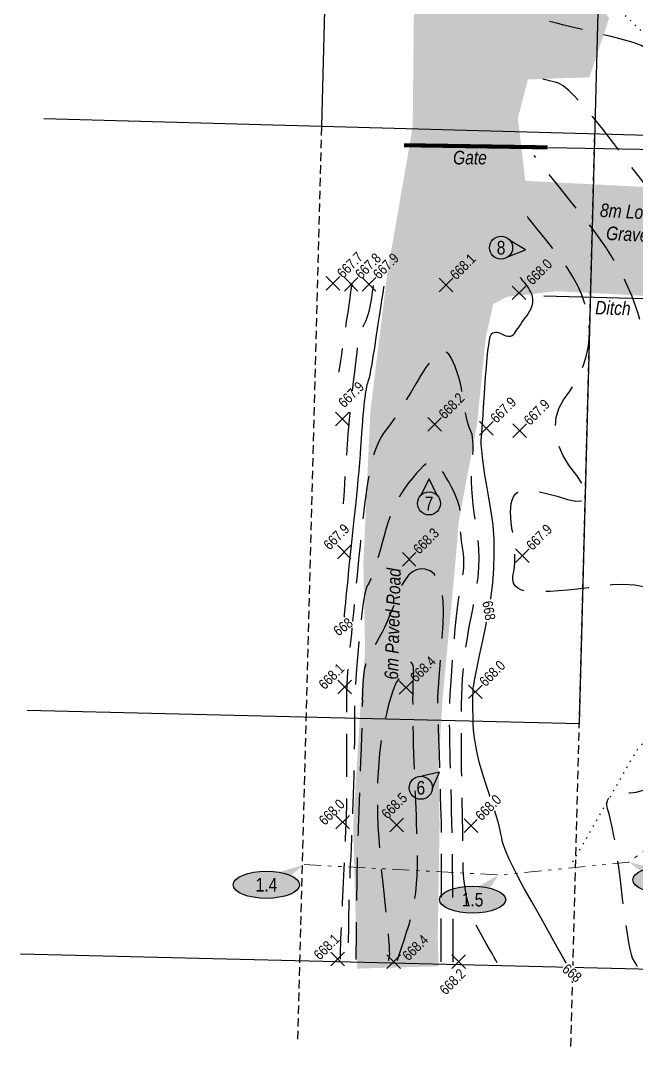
# Model space of a CAD drawing. Extents: x 378565 to 382514, y 6115041 to 6118047.
# Drawn here: x 379158 to 379611, y 6116871 to 6117626 of the extents above; entities that cross this region are included whole.
import ezdxf
from ezdxf.enums import TextEntityAlignment as Align

# ---------------------------------------------------------------- set-up
doc = ezdxf.new("R2010")
doc.units = 0
doc.header["$LTSCALE"] = 5
doc.header["$PDMODE"] = 3
doc.header["$PDSIZE"] = 5
for name, pattern in [('CENTERLINEX33', [6.5, 2.5, -1, 0.5, -1, 0.5, -1]), ('DASHED2', [9.525, 6.35, -3.175]), ('foc-TOPO', [1, 0.2, -0.8]), ('foc-TRAV', [1.875, 1.25, -0.625])]:
    doc.linetypes.add(name, pattern=pattern)
for name, color, linetype in [('AS-FENCE-DASH', 48, 'foc-FENCE-DASH'), ('AS-ROADS', 254, 'Continuous'), ('C-RW', 13, 'Continuous'), ('CG-NOTES', 7, 'Continuous'), ('Contour_Line_Intermediate', 8, 'DASHED2'), ('Contour_Line_Major', 7, 'Continuous'), ('L-SEC', 7, 'Continuous'), ('L-TITLEDB', 4, 'Continuous'), ('L-WATER-DASH', 7, 'foc-TRAV'), ('P-ELEVATION', 7, 'Continuous'), ('T-GENERAL', 48, 'foc-TOPO'), ('T-SLOPE', 48, 'Continuous')]:
    doc.layers.add(name, color=color, linetype=linetype)
for name, color, linetype, lineweight in [('AS-GENERAL', 48, 'Continuous', 18), ('EXISTING PIPE (EXIST OR HP)', 240, 'CENTERLINEX33', 20), ('T-ELEVATION', 48, 'Continuous', 18), ('T-ELEVATION-T', 48, 'Continuous', 18), ('T-TEXT', 48, 'Continuous', 18), ('T-TOPO', 7, 'Continuous', 0)]:
    doc.layers.add(name, color=color, linetype=linetype, lineweight=lineweight)
doc.styles.add('80', font='ARIALN.TTF', dxfattribs={"height": 10})
doc.styles.add('80L', font='ARIALN.TTF', dxfattribs={"height": 10})
doc.styles.add('80LS', font='ARIALNI.TTF', dxfattribs={"height": 10})
doc.styles.add('ELEVATION', font='ARIALN.TTF', dxfattribs={"height": 2.5})
doc.styles.add('foc-LtypeFont', font='ARIALN.TTF', dxfattribs={"height": 7.35})
doc.styles.get("Standard").update_dxf_attribs({"font": 'ARIALN.TTF'})
doc.linetypes.add('foc-FENCE-DASH', pattern='A,0.5,-0.5,1,-0.5,1,-0.5,1,-0.5,1,-0.5,["X",foc-LtypeFont,S=0.2,R=0,X=-0.625,Y=-0.75],-0.5', length=7.5)

# ---------------------------------------------------------------- blocks, each defined once
blk = doc.blocks.new('*U615')
at = {"layer": 'P-ELEVATION'}
h = blk.add_hatch(color=111, dxfattribs=at)
h.dxf.hatch_style = 1
edge = h.paths.add_edge_path()
edge.add_ellipse((0, 0), major_axis=(-24.38, 0), ratio=0.410256, start_angle=0, end_angle=360)
at = {"layer": 'P-ELEVATION', "color": 7, "flags": 128}
blk.add_lwpolyline([(0, 0, 12.5, 0, 0), (27.77, 14.86, 0, 0, 0)], format="xyseb", dxfattribs=at)
at = {"layer": 'P-ELEVATION', "color": 7}
blk.add_ellipse((0, 0), major_axis=(-24.38, 0), ratio=0.410256, dxfattribs=at)
at = {"layer": 'P-ELEVATION', "style": '80'}
blk.add_attdef('ELEVATION', text='', height=10, dxfattribs=at).set_placement((0, 0), align=Align.MIDDLE_CENTER)
blk = doc.blocks.new('*U616')
at = {"layer": 'P-ELEVATION'}
h = blk.add_hatch(color=111, dxfattribs=at)
h.dxf.hatch_style = 1
edge = h.paths.add_edge_path()
edge.add_ellipse((0, 0), major_axis=(-24.38, 0), ratio=0.410256, start_angle=0, end_angle=360)
at = {"layer": 'P-ELEVATION', "color": 7, "flags": 128}
blk.add_lwpolyline([(0, 0, 12.5, 0, 0), (19.15, 18.22, 0, 0, 0)], format="xyseb", dxfattribs=at)
at = {"layer": 'P-ELEVATION', "color": 7}
blk.add_ellipse((0, 0), major_axis=(-24.38, 0), ratio=0.410256, dxfattribs=at)
at = {"layer": 'P-ELEVATION', "style": '80'}
blk.add_attdef('ELEVATION', text='', height=10, dxfattribs=at).set_placement((0, 0), align=Align.MIDDLE_CENTER)
blk = doc.blocks.new('*U617')
at = {"layer": 'P-ELEVATION'}
h = blk.add_hatch(color=111, dxfattribs=at)
h.dxf.hatch_style = 1
edge = h.paths.add_edge_path()
edge.add_ellipse((0, 0), major_axis=(-24.38, 0), ratio=0.410256, start_angle=0, end_angle=360)
at = {"layer": 'P-ELEVATION', "color": 7, "flags": 128}
blk.add_lwpolyline([(0, 0, 12.5, 0, 0), (-27.36, 13.01, 0, 0, 0)], format="xyseb", dxfattribs=at)
at = {"layer": 'P-ELEVATION', "color": 7}
blk.add_ellipse((0, 0), major_axis=(-24.38, 0), ratio=0.410256, dxfattribs=at)
at = {"layer": 'P-ELEVATION', "style": '80'}
blk.add_attdef('ELEVATION', text='', height=10, dxfattribs=at).set_placement((0, 0), align=Align.MIDDLE_CENTER)
blk = doc.blocks.new('*U642')
at = {"layer": 'CG-NOTES', "color": 182}
blk.add_lwpolyline([(8.45, -0.81), (13.88, 11.46), (0.81, 8.45)], dxfattribs=at)
blk.add_circle((0, 0), 8.49, dxfattribs=at)
at = {"color": 182, "style": '80L'}
blk.add_attdef('#', text='', height=10, dxfattribs=at).set_placement((0, 0), align=Align.MIDDLE_CENTER)
blk = doc.blocks.new('*U646')
at = {"layer": 'CG-NOTES', "color": 182}
blk.add_lwpolyline([(6.05, 5.95), (0.15, 18), (-5.95, 6.05)], dxfattribs=at)
blk.add_circle((0, 0), 8.49, dxfattribs=at)
at = {"color": 182, "style": '80L'}
blk.add_attdef('#', text='', height=10, dxfattribs=at).set_placement((0, 0), align=Align.MIDDLE_CENTER)
blk = doc.blocks.new('*U647')
at = {"layer": 'CG-NOTES', "color": 182}
blk.add_lwpolyline([(5.4, -6.54), (17.92, -1.71), (6.54, 5.4)], dxfattribs=at)
blk.add_circle((0, 0), 8.49, dxfattribs=at)
at = {"color": 182, "style": '80L'}
blk.add_attdef('#', text='', height=10, dxfattribs=at).set_placement((0, 0), align=Align.MIDDLE_CENTER)

msp = doc.modelspace()

# ---------------------------------------------------------------- hatches: boundary and pattern name
at = {"layer": 'AS-ROADS'}
h = msp.add_hatch(color=256, dxfattribs=at)
h.dxf.hatch_style = 1
h.paths.add_polyline_path([(379464.642, 6116931.622), (379466.322, 6117033.722), (379464.852, 6117127.882), (379474.222, 6117224.412), (379493.832, 6117328.562), (379502.662, 6117415.912), (379516.302, 6117422.782), (379558.532, 6117427.613), (379529.261, 6117509.353), (379523.972, 6117554.372), (379531.392, 6117582.872), (379576.652, 6117584.402), (379591.252, 6117628.252), (379548.652, 6117673.012), (379526.712, 6117814.272), (379534.432, 6117906.852), (379439.312, 6117908.162), (379444.792, 6117808.292), (379447.962, 6117684.492), (379446.542, 6117547.942), (379427.862, 6117440.162), (379415.322, 6117337.872), (379410.222, 6117226.202), (379412.102, 6117133.212), (379408.292, 6117031.022), (379408.462, 6116929.802)])

# ---------------------------------------------------------------- linework, layer by layer
at = {"layer": 'AS-FENCE-DASH', "flags": 128}
msp.add_lwpolyline([(379546.522, 6117532.672), (379761.982, 6117528.702), (379764.432, 6117530.112), (380058.162, 6117521.362), (380344.612, 6117510.582), (380459.022, 6117507.952)], dxfattribs=at)
at = {"layer": 'AS-GENERAL', "const_width": 2.999, "flags": 128}
msp.add_lwpolyline([(379545.932, 6117532.822), (379440.062, 6117534.412)], dxfattribs=at)
at = {"layer": 'AS-ROADS', "flags": 128}
for points, const_width in [([(379473.202, 6117471.082), (379772.822, 6117455.492)], 79.974), ([(379435.622, 6116929.052), (379432.682, 6117032.472), (379438.762, 6117130.892), (379447.752, 6117225.702), (379456.432, 6117332.012), (379481.032, 6117444.632)], 59.98)]:
    msp.add_lwpolyline(points, dxfattribs=dict(at, const_width=const_width))
at = {"layer": 'C-RW'}
for points in [[(379162.837, 6117118.582), (379569.256, 6117108.732), (379592.554, 6117997.124)], [(379772.434, 6117992.407), (379744.428, 6116924.493), (379157.841, 6116938.709)]]:
    msp.add_lwpolyline(points, dxfattribs=at)
at = {"layer": 'Contour_Line_Intermediate', "flags": 128}
for points in [[(380006.251, 6116919.27), (380006.251, 6116919.27), (380006.152, 6116920.504), (380005.954, 6116922.972), (380005.657, 6116926.675), (380005.261, 6116931.612), (380004.766, 6116937.782), (380004.172, 6116945.188), (380003.479, 6116953.827), (380002.686, 6116963.7), (380001.844, 6116972.714), (380000.952, 6116980.868), (380000.009, 6116988.163), (379999.016, 6116994.598), (379997.973, 6117000.173), (379996.879, 6117004.889), (379995.736, 6117008.746), (379994.542, 6117011.742), (379993.477, 6117015.407), (379992.54, 6117019.74), (379991.732, 6117024.741), (379991.053, 6117030.41), (379990.502, 6117036.746), (379990.08, 6117043.751), (379989.786, 6117051.424), (379989.621, 6117059.765), (379989.508, 6117067.543), (379989.447, 6117074.757), (379989.438, 6117081.407), (379989.482, 6117087.495), (379989.577, 6117093.019), (379989.725, 6117097.979), (379989.925, 6117102.376), (379990.176, 6117106.21), (379990.56, 6117109.918), (379991.074, 6117113.5), (379991.719, 6117116.957), (379992.496, 6117120.289), (379993.404, 6117123.495), (379994.443, 6117126.575), (379995.613, 6117129.53), (379996.915, 6117132.359), (379998.442, 6117135.549), (380000.194, 6117139.099), (380002.173, 6117143.01), (380004.377, 6117147.282), (380006.807, 6117151.914), (380009.462, 6117156.908), (380012.343, 6117162.261), (380015.45, 6117167.976), (380018.335, 6117173.291), (380020.996, 6117178.207), (380023.435, 6117182.723), (380025.651, 6117186.84), (380027.645, 6117190.557), (380029.416, 6117193.875), (380030.965, 6117196.794), (380032.29, 6117199.313), (380033.412, 6117201.677), (380034.331, 6117203.885), (380035.045, 6117205.937), (380035.556, 6117207.833), (380035.862, 6117209.574), (380035.965, 6117211.159), (380035.865, 6117212.589), (380035.56, 6117213.862), (380035.277, 6117215.068), (380035.014, 6117216.207), (380034.773, 6117217.278), (380034.553, 6117218.281), (380034.354, 6117219.216), (380034.176, 6117220.084), (380034.019, 6117220.884), (380033.883, 6117221.617), (380033.99, 6117223.728), (380034.338, 6117227.219), (380034.929, 6117232.088), (380035.761, 6117238.337), (380036.836, 6117245.964), (380038.152, 6117254.971), (380039.711, 6117265.357), (380041.511, 6117277.121), (380042.828, 6117288.774), (380043.66, 6117300.316), (380044.008, 6117311.747), (380043.872, 6117323.066), (380043.252, 6117334.274), (380042.147, 6117345.371), (380040.559, 6117356.357), (380038.486, 6117367.231), (380036.424, 6117376.941), (380034.372, 6117385.487), (380032.331, 6117392.87), (380030.301, 6117399.089), (380028.281, 6117404.143), (380026.272, 6117408.034), (380024.274, 6117410.761), (380022.286, 6117412.325), (380019.119, 6117414.356), (380014.772, 6117416.857), (380009.245, 6117419.826), (380002.538, 6117423.264), (379994.652, 6117427.171), (379985.586, 6117431.546), (379975.34, 6117436.39), (379963.915, 6117441.703), (379953.334, 6117446.926), (379943.596, 6117452.059), (379934.702, 6117457.102), (379926.652, 6117462.055), (379919.447, 6117466.917), (379913.085, 6117471.69), (379907.566, 6117476.373), (379902.892, 6117480.966), (379898.023, 6117484.75), (379892.957, 6117487.723), (379887.697, 6117489.887), (379882.241, 6117491.241), (379876.589, 6117491.785), (379870.742, 6117491.519), (379864.699, 6117490.443), (379858.461, 6117488.558), (379852.42, 6117487.214), (379846.577, 6117486.41), (379840.931, 6117486.147), (379835.483, 6117486.426), (379830.232, 6117487.245), (379825.179, 6117488.604), (379820.323, 6117490.505), (379815.664, 6117492.947), (379810.54, 6117494.544), (379804.95, 6117495.298), (379798.895, 6117495.208), (379792.374, 6117494.274), (379785.387, 6117492.496), (379777.935, 6117489.874), (379770.018, 6117486.408), (379761.634, 6117482.098), (379753.664, 6117479.127), (379746.107, 6117477.494), (379738.963, 6117477.2), (379732.233, 6117478.245), (379725.915, 6117480.628), (379720.011, 6117484.35), (379714.519, 6117489.41), (379709.441, 6117495.81), (379704.239, 6117502.235), (379698.912, 6117508.686), (379693.461, 6117515.164), (379687.885, 6117521.668), (379682.186, 6117528.198), (379676.362, 6117534.755), (379670.413, 6117541.337), (379664.341, 6117547.946), (379658.634, 6117554.253), (379653.295, 6117560.257), (379648.321, 6117565.959), (379643.715, 6117571.359), (379639.474, 6117576.456), (379635.6, 6117581.251), (379632.093, 6117585.744), (379628.952, 6117589.935), (379626.151, 6117593.672), (379623.691, 6117596.955), (379621.57, 6117599.784), (379619.79, 6117602.16), (379618.35, 6117604.081), (379617.25, 6117605.549), (379616.49, 6117606.563), (379616.07, 6117607.123), (379614.649, 6117607.869), (379612.227, 6117608.801), (379608.805, 6117609.919), (379604.381, 6117611.223), (379598.956, 6117612.713), (379592.53, 6117614.389), (379585.104, 6117616.252), (379576.676, 6117618.3), (379569.302, 6117620.092), (379562.981, 6117621.628), (379557.713, 6117622.908), (379553.499, 6117623.932), (379550.339, 6117624.7), (379548.232, 6117625.213), (379547.179, 6117625.469), (379547.179, 6117625.469)], [(379786.193, 6116925.445), (379786.193, 6116925.445), (379785.966, 6116926.204), (379785.512, 6116927.721), (379784.83, 6116929.996), (379783.921, 6116933.029), (379782.785, 6116936.821), (379781.422, 6116941.372), (379779.832, 6116946.681), (379778.014, 6116952.748), (379776.127, 6116958.867), (379774.17, 6116965.038), (379772.143, 6116971.26), (379770.047, 6116977.533), (379767.882, 6116983.859), (379765.647, 6116990.236), (379763.342, 6116996.664), (379760.968, 6117003.144), (379758.985, 6117009.375), (379757.395, 6117015.356), (379756.196, 6117021.088), (379755.39, 6117026.57), (379754.975, 6117031.804), (379754.953, 6117036.787), (379755.322, 6117041.522), (379756.083, 6117046.007), (379756.238, 6117050.95), (379755.786, 6117056.352), (379754.727, 6117062.212), (379753.062, 6117068.53), (379750.789, 6117075.307), (379747.91, 6117082.542), (379744.425, 6117090.236), (379740.332, 6117098.388), (379737.733, 6117106.052), (379736.626, 6117113.229), (379737.011, 6117119.917), (379738.889, 6117126.118), (379742.26, 6117131.832), (379747.123, 6117137.058), (379753.479, 6117141.795), (379761.328, 6117146.046), (379768.774, 6117150.052), (379775.819, 6117153.815), (379782.461, 6117157.335), (379788.701, 6117160.61), (379794.54, 6117163.642), (379799.976, 6117166.431), (379805.01, 6117168.975), (379809.642, 6117171.276), (379814.299, 6117173.376), (379818.982, 6117175.274), (379823.69, 6117176.971), (379828.423, 6117178.466), (379833.182, 6117179.759), (379837.967, 6117180.851), (379842.776, 6117181.742), (379847.611, 6117182.431), (379852.106, 6117183.626), (379856.26, 6117185.327), (379860.074, 6117187.535), (379863.547, 6117190.248), (379866.681, 6117193.468), (379869.474, 6117197.193), (379871.926, 6117201.425), (379874.039, 6117206.163), (379876.587, 6117210.529), (379879.571, 6117214.523), (379882.992, 6117218.146), (379886.848, 6117221.397), (379891.14, 6117224.276), (379895.869, 6117226.784), (379901.033, 6117228.92), (379906.633, 6117230.684), (379912.647, 6117233.52), (379919.073, 6117237.427), (379925.913, 6117242.405), (379933.166, 6117248.454), (379940.832, 6117255.574), (379948.911, 6117263.766), (379957.403, 6117273.028), (379966.308, 6117283.362), (379973.047, 6117293.523), (379977.62, 6117303.51), (379980.027, 6117313.323), (379980.268, 6117322.963), (379978.343, 6117332.429), (379974.252, 6117341.721), (379967.995, 6117350.841), (379959.571, 6117359.786), (379951.137, 6117368.102), (379942.69, 6117375.79), (379934.232, 6117382.848), (379925.763, 6117389.277), (379917.281, 6117395.077), (379908.789, 6117400.248), (379900.284, 6117404.79), (379891.768, 6117408.703), (379884.041, 6117412.397), (379877.104, 6117415.872), (379870.956, 6117419.129), (379865.598, 6117422.166), (379861.029, 6117424.985), (379857.249, 6117427.585), (379854.259, 6117429.967), (379852.058, 6117432.13), (379849.957, 6117433.969), (379847.958, 6117435.486), (379846.059, 6117436.679), (379844.261, 6117437.55), (379842.564, 6117438.097), (379840.968, 6117438.322), (379839.472, 6117438.223), (379838.077, 6117437.802), (379836.726, 6117437.501), (379835.419, 6117437.321), (379834.157, 6117437.263), (379832.938, 6117437.325), (379831.764, 6117437.508), (379830.634, 6117437.812), (379829.548, 6117438.237), (379828.506, 6117438.783), (379827.084, 6117438.998), (379825.28, 6117438.882), (379823.095, 6117438.434), (379820.529, 6117437.656), (379817.581, 6117436.546), (379814.253, 6117435.106), (379810.544, 6117433.334), (379806.453, 6117431.231), (379802.328, 6117428.952), (379798.168, 6117426.496), (379793.972, 6117423.864), (379789.742, 6117421.056), (379785.477, 6117418.071), (379781.177, 6117414.91), (379776.842, 6117411.572), (379772.472, 6117408.059), (379768.196, 6117405.07), (379764.013, 6117402.607), (379759.923, 6117400.669), (379755.927, 6117399.257), (379752.025, 6117398.37), (379748.215, 6117398.008), (379744.5, 6117398.172), (379740.878, 6117398.86), (379737.156, 6117399.298), (379733.336, 6117399.484), (379729.416, 6117399.418), (379725.396, 6117399.101), (379721.278, 6117398.533), (379717.06, 6117397.713), (379712.742, 6117396.641), (379708.326, 6117395.319), (379704.346, 6117394.724), (379700.802, 6117394.859), (379697.696, 6117395.723), (379695.025, 6117397.315), (379692.792, 6117399.636), (379690.994, 6117402.686), (379689.634, 6117406.465), (379688.71, 6117410.973), (379687.121, 6117415.766), (379684.869, 6117420.844), (379681.952, 6117426.207), (379678.37, 6117431.856), (379674.125, 6117437.79), (379669.215, 6117444.009), (379663.64, 6117450.513), (379657.402, 6117457.302), (379650.807, 6117464.758), (379643.858, 6117472.88), (379636.552, 6117481.668), (379628.891, 6117491.122), (379620.875, 6117501.242), (379612.503, 6117512.029), (379603.776, 6117523.481), (379594.693, 6117535.6), (379586.424, 6117546.282), (379578.971, 6117555.527), (379572.332, 6117563.335), (379566.508, 6117569.706), (379561.498, 6117574.64), (379557.303, 6117578.138), (379553.923, 6117580.198), (379551.358, 6117580.821), (379549.113, 6117581.367), (379547.189, 6117581.835), (379545.586, 6117582.224), (379544.303, 6117582.536), (379543.341, 6117582.77), (379542.7, 6117582.926), (379542.379, 6117583.004), (379542.379, 6117583.004)], [(379853.015, 6117353.502), (379853.015, 6117353.502), (379852.841, 6117353.399), (379852.493, 6117353.192), (379851.971, 6117352.883), (379851.276, 6117352.469), (379850.406, 6117351.953), (379849.362, 6117351.333), (379848.144, 6117350.61), (379846.752, 6117349.784), (379845.332, 6117348.941), (379843.883, 6117348.08), (379842.405, 6117347.202), (379840.898, 6117346.308), (379839.362, 6117345.396), (379837.798, 6117344.467), (379836.204, 6117343.521), (379834.582, 6117342.558), (379833.131, 6117341.69), (379831.851, 6117340.916), (379830.741, 6117340.237), (379829.802, 6117339.653), (379829.034, 6117339.163), (379828.437, 6117338.768), (379828.01, 6117338.467), (379827.754, 6117338.262), (379827.49, 6117338.049), (379827.216, 6117337.829), (379826.934, 6117337.603), (379826.644, 6117337.369), (379826.344, 6117337.128), (379826.036, 6117336.88), (379825.719, 6117336.625), (379825.394, 6117336.364), (379825.041, 6117336.08), (379824.662, 6117335.776), (379824.257, 6117335.45), (379823.825, 6117335.102), (379823.366, 6117334.733), (379822.881, 6117334.343), (379822.369, 6117333.931), (379821.83, 6117333.498), (379821.344, 6117333.122), (379820.912, 6117332.803), (379820.533, 6117332.54), (379820.207, 6117332.334), (379819.934, 6117332.185), (379819.714, 6117332.093), (379819.547, 6117332.058), (379819.433, 6117332.08), (379818.389, 6117332.278), (379816.416, 6117332.654), (379813.513, 6117333.206), (379809.68, 6117333.935), (379804.917, 6117334.841), (379799.224, 6117335.924), (379792.602, 6117337.183), (379785.05, 6117338.62), (379778.409, 6117339.883), (379772.681, 6117340.972), (379767.865, 6117341.888), (379763.961, 6117342.631), (379760.97, 6117343.2), (379758.89, 6117343.596), (379757.722, 6117343.818), (379757.466, 6117343.866), (379756.791, 6117343.995), (379755.697, 6117344.203), (379754.184, 6117344.491), (379752.251, 6117344.858), (379749.898, 6117345.306), (379747.127, 6117345.833), (379743.936, 6117346.44), (379740.326, 6117347.126), (379736.018, 6117347.383), (379731.012, 6117347.21), (379725.309, 6117346.606), (379718.907, 6117345.573), (379711.808, 6117344.109), (379704.011, 6117342.216), (379695.516, 6117339.892), (379686.324, 6117337.139), (379677.87, 6117334.491), (379670.157, 6117331.95), (379663.182, 6117329.514), (379656.947, 6117327.185), (379651.452, 6117324.961), (379646.696, 6117322.844), (379642.679, 6117320.832), (379639.402, 6117318.927), (379636.345, 6117317.506), (379633.507, 6117316.569), (379630.888, 6117316.117), (379628.489, 6117316.15), (379626.31, 6117316.667), (379624.35, 6117317.669), (379622.61, 6117319.155), (379621.089, 6117321.125), (379619.842, 6117322.964), (379618.869, 6117324.671), (379618.17, 6117326.247), (379617.744, 6117327.691), (379617.591, 6117329.003), (379617.713, 6117330.184), (379618.108, 6117331.234), (379618.777, 6117332.151), (379619.258, 6117334.409), (379619.55, 6117338.007), (379619.653, 6117342.945), (379619.568, 6117349.223), (379619.295, 6117356.841), (379618.833, 6117365.799), (379618.183, 6117376.097), (379617.344, 6117387.735), (379615.385, 6117399.454), (379612.306, 6117411.254), (379608.107, 6117423.134), (379602.789, 6117435.095), (379596.35, 6117447.137), (379588.792, 6117459.259), (379580.113, 6117471.462), (379570.315, 6117483.746), (379561.741, 6117494.494), (379554.392, 6117503.707), (379548.268, 6117511.384), (379543.369, 6117517.526), (379539.694, 6117522.133), (379537.245, 6117525.204), (379536.02, 6117526.739), (379536.02, 6117526.739)], [(379611.934, 6116929.698), (379611.934, 6116929.698), (379611.836, 6116929.871), (379611.639, 6116930.219), (379611.344, 6116930.74), (379610.951, 6116931.435), (379610.459, 6116932.303), (379609.869, 6116933.346), (379609.181, 6116934.561), (379608.394, 6116935.951), (379607.543, 6116938.561), (379606.628, 6116942.39), (379605.649, 6116947.44), (379604.605, 6116953.71), (379603.497, 6116961.2), (379602.325, 6116969.91), (379601.089, 6116979.839), (379599.788, 6116990.989), (379598.501, 6117001.182), (379597.227, 6117010.417), (379595.967, 6117018.694), (379594.72, 6117026.014), (379593.487, 6117032.377), (379592.267, 6117037.782), (379591.061, 6117042.229), (379589.868, 6117045.719), (379589.401, 6117048.763), (379589.659, 6117051.36), (379590.643, 6117053.51), (379592.352, 6117055.213), (379594.787, 6117056.469), (379597.947, 6117057.279), (379601.833, 6117057.642), (379606.445, 6117057.559), (379610.986, 6117058.098), (379615.459, 6117059.26), (379619.862, 6117061.044), (379624.195, 6117063.45), (379628.459, 6117066.48), (379632.653, 6117070.131), (379636.778, 6117074.406), (379640.834, 6117079.303), (379644.353, 6117084.087), (379647.338, 6117088.76), (379649.787, 6117093.32), (379651.701, 6117097.769), (379653.08, 6117102.105), (379653.923, 6117106.329), (379654.23, 6117110.441), (379654.003, 6117114.441), (379653.991, 6117118.554), (379654.194, 6117122.78), (379654.612, 6117127.119), (379655.245, 6117131.57), (379656.094, 6117136.135), (379657.158, 6117140.812), (379658.438, 6117145.602), (379659.932, 6117150.505), (379660.618, 6117155.535), (379660.494, 6117160.693), (379659.562, 6117165.978), (379657.82, 6117171.39), (379655.27, 6117176.929), (379651.91, 6117182.595), (379647.741, 6117188.389), (379642.764, 6117194.31), (379637.268, 6117199.337), (379631.254, 6117203.47), (379624.722, 6117206.709), (379617.672, 6117209.054), (379610.104, 6117210.504), (379602.017, 6117211.061), (379593.413, 6117210.724), (379584.291, 6117209.492), (379575.771, 6117208.428), (379567.853, 6117207.531), (379560.538, 6117206.8), (379553.825, 6117206.238), (379547.715, 6117205.842), (379542.207, 6117205.613), (379537.302, 6117205.552), (379532.999, 6117205.657), (379529.318, 6117206.15), (379526.258, 6117207.03), (379523.82, 6117208.296), (379522.004, 6117209.95), (379520.809, 6117211.991), (379520.236, 6117214.418), (379520.285, 6117217.233), (379520.955, 6117220.435), (379521.438, 6117223.812), (379521.734, 6117227.366), (379521.843, 6117231.095), (379521.764, 6117235), (379521.498, 6117239.082), (379521.045, 6117243.339), (379520.404, 6117247.772), (379519.576, 6117252.382), (379518.996, 6117256.663), (379518.663, 6117260.616), (379518.578, 6117264.242), (379518.74, 6117267.539), (379519.15, 6117270.509), (379519.807, 6117273.151), (379520.712, 6117275.464), (379521.864, 6117277.45), (379523.835, 6117278.888), (379526.624, 6117279.777), (379530.231, 6117280.119), (379534.656, 6117279.912), (379539.899, 6117279.158), (379545.96, 6117277.855), (379552.84, 6117276.004), (379560.538, 6117273.605), (379566.554, 6117272.438), (379570.888, 6117272.503), (379573.54, 6117273.801), (379574.511, 6117276.331), (379573.8, 6117280.093), (379571.407, 6117285.088), (379567.332, 6117291.315), (379561.575, 6117298.774), (379557.114, 6117306.091), (379553.948, 6117313.265), (379552.077, 6117320.296), (379551.501, 6117327.185), (379552.221, 6117333.931), (379554.236, 6117340.534), (379557.546, 6117346.995), (379562.151, 6117353.314), (379566.122, 6117359.651), (379569.46, 6117366.008), (379572.163, 6117372.384), (379574.233, 6117378.779), (379575.668, 6117385.193), (379576.47, 6117391.626), (379576.637, 6117398.079), (379576.171, 6117404.551), (379575.081, 6117411.068), (379573.369, 6117417.63), (379571.034, 6117424.236), (379568.077, 6117430.888), (379564.496, 6117437.584), (379560.293, 6117444.325), (379555.467, 6117451.111), (379550.018, 6117457.942), (379545.25, 6117463.919), (379541.163, 6117469.043), (379537.758, 6117473.312), (379535.033, 6117476.728), (379532.99, 6117479.289), (379531.628, 6117480.997), (379530.947, 6117481.851), (379530.947, 6117481.851)], [(379402.089, 6117431.789), (379402.089, 6117431.789), (379402.079, 6117431.767), (379402.058, 6117431.721), (379402.027, 6117431.653), (379401.985, 6117431.562), (379401.933, 6117431.449), (379401.871, 6117431.313), (379401.798, 6117431.154), (379401.715, 6117430.972), (379401.64, 6117430.808), (379401.572, 6117430.659), (379401.512, 6117430.528), (379401.459, 6117430.413), (379401.414, 6117430.315), (379401.377, 6117430.234), (379401.347, 6117430.169), (379401.325, 6117430.121), (379401.292, 6117429.966), (379401.248, 6117429.704), (379401.193, 6117429.335), (379401.127, 6117428.86), (379401.05, 6117428.277), (379400.962, 6117427.588), (379400.862, 6117426.792), (379400.752, 6117425.888), (379400.527, 6117424.231), (379400.187, 6117421.819), (379399.731, 6117418.652), (379399.161, 6117414.731), (379398.476, 6117410.056), (379397.676, 6117404.627), (379396.761, 6117398.443), (379395.731, 6117391.504), (379394.829, 6117385.433), (379394.057, 6117380.229), (379393.413, 6117375.893), (379392.898, 6117372.424), (379392.512, 6117369.822), (379392.254, 6117368.087), (379392.125, 6117367.22), (379392.125, 6117367.22)], [(379417.501, 6117431.013), (379417.501, 6117431.013), (379417.452, 6117430.688), (379417.353, 6117430.039), (379417.206, 6117429.065), (379417.009, 6117427.767), (379416.763, 6117426.144), (379416.467, 6117424.196), (379416.122, 6117421.924), (379415.728, 6117419.327), (379415.267, 6117416.801), (379414.739, 6117414.345), (379414.144, 6117411.96), (379413.482, 6117409.645), (379412.752, 6117407.401), (379411.956, 6117405.227), (379411.092, 6117403.124), (379410.162, 6117401.091), (379409.346, 6117399.309), (379408.644, 6117397.777), (379408.058, 6117396.496), (379407.586, 6117395.465), (379407.228, 6117394.685), (379406.986, 6117394.155), (379406.858, 6117393.875), (379406.844, 6117393.846), (379406.719, 6117392.886), (379406.481, 6117390.996), (379406.13, 6117388.175), (379405.667, 6117384.423), (379405.092, 6117379.741), (379404.405, 6117374.128), (379403.605, 6117367.584), (379402.692, 6117360.11), (379401.829, 6117352.576), (379401.016, 6117344.981), (379400.251, 6117337.325), (379399.536, 6117329.609), (379398.871, 6117321.833), (379398.254, 6117313.997), (379397.687, 6117306.1), (379397.17, 6117298.143), (379396.717, 6117291.18), (379396.328, 6117285.212), (379396.005, 6117280.239), (379395.746, 6117276.26), (379395.552, 6117273.277), (379395.423, 6117271.287), (379395.358, 6117270.293), (379395.358, 6117270.293)], [(379508.807, 6116932.358), (379508.807, 6116932.358), (379508.42, 6116933.042), (379507.646, 6116934.41), (379506.484, 6116936.462), (379504.936, 6116939.198), (379503, 6116942.618), (379500.677, 6116946.722), (379497.966, 6116951.51), (379494.869, 6116956.981), (379492.149, 6116962.665), (379489.807, 6116968.561), (379487.842, 6116974.669), (379486.255, 6116980.989), (379485.046, 6116987.521), (379484.214, 6116994.265), (379483.759, 6117001.221), (379483.682, 6117008.389), (379483.603, 6117015.056), (379483.522, 6117021.223), (379483.438, 6117026.889), (379483.353, 6117032.054), (379483.265, 6117036.719), (379483.174, 6117040.884), (379483.082, 6117044.548), (379482.987, 6117047.711), (379482.897, 6117051.598), (379482.812, 6117056.209), (379482.732, 6117061.543), (379482.657, 6117067.601), (379482.587, 6117074.384), (379482.522, 6117081.89), (379482.461, 6117090.119), (379482.406, 6117099.073), (379482.407, 6117107.487), (379482.466, 6117115.361), (379482.581, 6117122.697), (379482.753, 6117129.492), (379482.982, 6117135.748), (379483.268, 6117141.465), (379483.611, 6117146.643), (379484.01, 6117151.28), (379484.558, 6117156.283), (379485.253, 6117161.65), (379486.096, 6117167.382), (379487.087, 6117173.478), (379488.226, 6117179.939), (379489.512, 6117186.765), (379490.946, 6117193.955), (379492.528, 6117201.51), (379493.765, 6117208.937), (379494.659, 6117216.236), (379495.208, 6117223.406), (379495.412, 6117230.449), (379495.272, 6117237.363), (379494.788, 6117244.148), (379493.96, 6117250.806), (379492.787, 6117257.335), (379491.813, 6117263.652), (379491.037, 6117269.757), (379490.46, 6117275.65), (379490.082, 6117281.33), (379489.902, 6117286.798), (379489.922, 6117292.054), (379490.139, 6117297.097), (379490.556, 6117301.929), (379490.837, 6117306.309), (379490.984, 6117310.238), (379490.997, 6117313.717), (379490.875, 6117316.744), (379490.619, 6117319.321), (379490.228, 6117321.446), (379489.702, 6117323.121), (379489.042, 6117324.345), (379488.368, 6117326.033), (379487.679, 6117328.184), (379486.977, 6117330.799), (379486.26, 6117333.877), (379485.53, 6117337.42), (379484.785, 6117341.426), (379484.027, 6117345.896), (379483.254, 6117350.829), (379482.373, 6117355.493), (379481.382, 6117359.887), (379480.283, 6117364.01), (379479.075, 6117367.864), (379477.758, 6117371.448), (379476.333, 6117374.762), (379474.798, 6117377.806), (379473.155, 6117380.58), (379471.202, 6117382.131), (379468.941, 6117382.459), (379466.37, 6117381.563), (379463.49, 6117379.444), (379460.301, 6117376.101), (379456.802, 6117371.535), (379452.995, 6117365.746), (379448.878, 6117358.734), (379445.061, 6117352.334), (379441.544, 6117346.547), (379438.327, 6117341.372), (379435.41, 6117336.811), (379432.792, 6117332.862), (379430.474, 6117329.525), (379428.457, 6117326.801), (379426.738, 6117324.69), (379425.117, 6117322.41), (379423.591, 6117319.959), (379422.163, 6117317.34), (379420.83, 6117314.55), (379419.594, 6117311.591), (379418.454, 6117308.462), (379417.411, 6117305.164), (379416.464, 6117301.696), (379415.532, 6117297.707), (379414.615, 6117293.198), (379413.714, 6117288.167), (379412.827, 6117282.615), (379411.955, 6117276.542), (379411.099, 6117269.948), (379410.258, 6117262.834), (379409.431, 6117255.198), (379408.606, 6117247.449), (379407.781, 6117239.589), (379406.957, 6117231.615), (379406.133, 6117223.529), (379405.311, 6117215.33), (379404.489, 6117207.019), (379403.667, 6117198.595), (379402.847, 6117190.059), (379402.09, 6117182.199), (379401.396, 6117175.016), (379400.765, 6117168.51), (379400.197, 6117162.68), (379399.693, 6117157.527), (379399.252, 6117153.051), (379398.874, 6117149.251), (379398.56, 6117146.128), (379398.294, 6117142.139), (379398.077, 6117137.284), (379397.909, 6117131.563), (379397.789, 6117124.975), (379397.719, 6117117.522), (379397.697, 6117109.202), (379397.723, 6117100.017), (379397.799, 6117089.965), (379397.854, 6117080.86), (379397.889, 6117072.701), (379397.903, 6117065.488), (379397.897, 6117059.221), (379397.871, 6117053.901), (379397.824, 6117049.527), (379397.757, 6117046.099), (379397.669, 6117043.617), (379397.529, 6117040.094), (379397.338, 6117035.529), (379397.094, 6117029.922), (379396.798, 6117023.273), (379396.451, 6117015.583), (379396.051, 6117006.851), (379395.6, 6116997.077), (379395.096, 6116986.261), (379394.653, 6116976.59), (379394.269, 6116968.064), (379393.946, 6116960.683), (379393.683, 6116954.446), (379393.48, 6116949.355), (379393.337, 6116945.408), (379393.254, 6116942.606), (379393.231, 6116940.949), (379393.211, 6116939.499), (379393.194, 6116938.256), (379393.18, 6116937.22), (379393.168, 6116936.392), (379393.16, 6116935.77), (379393.154, 6116935.356), (379393.151, 6116935.149), (379393.151, 6116935.149)], [(379476.244, 6116932.997), (379476.244, 6116932.997), (379476.245, 6116933.26), (379476.248, 6116933.787), (379476.252, 6116934.577), (379476.257, 6116935.63), (379476.264, 6116936.947), (379476.271, 6116938.527), (379476.281, 6116940.37), (379476.291, 6116942.477), (379476.301, 6116944.488), (379476.31, 6116946.404), (379476.319, 6116948.223), (379476.328, 6116949.948), (379476.336, 6116951.577), (379476.343, 6116953.11), (379476.35, 6116954.547), (379476.357, 6116955.889), (379476.35, 6116958.205), (379476.331, 6116961.495), (379476.298, 6116965.758), (379476.253, 6116970.995), (379476.194, 6116977.206), (379476.122, 6116984.39), (379476.037, 6116992.549), (379475.94, 6117001.681), (379475.826, 6117010.602), (379475.697, 6117019.311), (379475.552, 6117027.81), (379475.392, 6117036.098), (379475.216, 6117044.174), (379475.024, 6117052.04), (379474.817, 6117059.694), (379474.594, 6117067.137), (379474.396, 6117074.212), (379474.221, 6117080.92), (379474.072, 6117087.26), (379473.946, 6117093.232), (379473.845, 6117098.836), (379473.769, 6117104.072), (379473.716, 6117108.941), (379473.688, 6117113.442), (379473.756, 6117118.45), (379473.92, 6117123.966), (379474.179, 6117129.989), (379474.534, 6117136.52), (379474.985, 6117143.558), (379475.531, 6117151.104), (379476.173, 6117159.157), (379476.911, 6117167.717), (379477.649, 6117175.652), (379478.389, 6117182.961), (379479.129, 6117189.644), (379479.87, 6117195.701), (379480.612, 6117201.132), (379481.354, 6117205.938), (379482.097, 6117210.117), (379482.842, 6117213.671), (379483.424, 6117217.165), (379483.844, 6117220.598), (379484.102, 6117223.971), (379484.198, 6117227.283), (379484.132, 6117230.536), (379483.905, 6117233.728), (379483.515, 6117236.859), (379482.963, 6117239.931), (379482.505, 6117242.902), (379482.14, 6117245.774), (379481.869, 6117248.546), (379481.691, 6117251.218), (379481.607, 6117253.79), (379481.616, 6117256.262), (379481.718, 6117258.634), (379481.914, 6117260.907), (379481.819, 6117263.388), (379481.435, 6117266.077), (379480.76, 6117268.975), (379479.796, 6117272.081), (379478.541, 6117275.396), (379476.996, 6117278.919), (379475.161, 6117282.651), (379473.035, 6117286.59), (379471.049, 6117290.08), (379469.203, 6117293.12), (379467.496, 6117295.71), (379465.929, 6117297.849), (379464.502, 6117299.538), (379463.213, 6117300.778), (379462.065, 6117301.567), (379461.056, 6117301.906), (379459.781, 6117301.721), (379458.241, 6117301.013), (379456.435, 6117299.781), (379454.364, 6117298.026), (379452.028, 6117295.747), (379449.425, 6117292.944), (379446.558, 6117289.618), (379443.424, 6117285.768), (379440.49, 6117281.695), (379437.755, 6117277.397), (379435.22, 6117272.876), (379432.883, 6117268.132), (379430.746, 6117263.163), (379428.807, 6117257.971), (379427.068, 6117252.555), (379425.528, 6117246.916), (379424.099, 6117241.753), (379422.781, 6117237.067), (379421.574, 6117232.858), (379420.477, 6117229.126), (379419.492, 6117225.87), (379418.617, 6117223.092), (379417.854, 6117220.79), (379417.201, 6117218.965), (379416.563, 6117217.268), (379415.94, 6117215.7), (379415.333, 6117214.259), (379414.741, 6117212.948), (379414.164, 6117211.765), (379413.602, 6117210.71), (379413.055, 6117209.783), (379412.524, 6117208.985), (379411.946, 6117207.165), (379411.321, 6117204.324), (379410.651, 6117200.461), (379409.933, 6117195.576), (379409.169, 6117189.67), (379408.359, 6117182.743), (379407.502, 6117174.794), (379406.599, 6117165.823), (379405.814, 6117157.228), (379405.148, 6117149.01), (379404.6, 6117141.169), (379404.171, 6117133.704), (379403.86, 6117126.615), (379403.668, 6117119.902), (379403.594, 6117113.566), (379403.639, 6117107.607), (379403.648, 6117101.558), (379403.623, 6117095.42), (379403.563, 6117089.192), (379403.467, 6117082.876), (379403.337, 6117076.47), (379403.171, 6117069.975), (379402.97, 6117063.39), (379402.735, 6117056.717), (379402.492, 6117050.086), (379402.241, 6117043.498), (379401.983, 6117036.954), (379401.718, 6117030.452), (379401.445, 6117023.993), (379401.165, 6117017.577), (379400.878, 6117011.203), (379400.583, 6117004.873), (379400.315, 6116998.589), (379400.074, 6116992.35), (379399.859, 6116986.157), (379399.67, 6116980.009), (379399.508, 6116973.908), (379399.373, 6116967.852), (379399.264, 6116961.841), (379399.182, 6116955.877), (379399.11, 6116950.657), (379399.049, 6116946.184), (379398.997, 6116942.456), (379398.956, 6116939.474), (379398.925, 6116937.237), (379398.905, 6116935.746), (379398.895, 6116935), (379398.895, 6116935)], [(379467.463, 6116933.224), (379467.463, 6116933.224), (379467.469, 6116934.593), (379467.483, 6116937.33), (379467.503, 6116941.436), (379467.53, 6116946.91), (379467.564, 6116953.753), (379467.604, 6116961.964), (379467.651, 6116971.544), (379467.705, 6116982.492), (379467.752, 6116992.098), (379467.793, 6117000.362), (379467.827, 6117007.283), (379467.855, 6117012.861), (379467.876, 6117017.097), (379467.89, 6117019.99), (379467.897, 6117021.541), (379467.898, 6117021.749), (379467.897, 6117022.108), (379467.894, 6117022.618), (379467.889, 6117023.28), (379467.882, 6117024.092), (379467.873, 6117025.055), (379467.862, 6117026.17), (379467.849, 6117027.435), (379467.834, 6117028.852), (379467.777, 6117031.557), (379467.677, 6117035.55), (379467.536, 6117040.831), (379467.353, 6117047.401), (379467.128, 6117055.259), (379466.861, 6117064.405), (379466.552, 6117074.84), (379466.201, 6117086.563), (379465.894, 6117096.827), (379465.63, 6117105.631), (379465.411, 6117112.976), (379465.235, 6117118.862), (379465.103, 6117123.288), (379465.015, 6117126.255), (379464.971, 6117127.763), (379464.971, 6117127.811), (379464.982, 6117127.987), (379465.005, 6117128.29), (379465.039, 6117128.72), (379465.085, 6117129.277), (379465.142, 6117129.962), (379465.211, 6117130.774), (379465.292, 6117131.713), (379465.383, 6117132.78), (379465.556, 6117134.975), (379465.808, 6117138.298), (379466.141, 6117142.749), (379466.555, 6117148.328), (379467.049, 6117155.036), (379467.623, 6117162.872), (379468.277, 6117171.836), (379469.012, 6117181.929), (379469.218, 6117190.897), (379468.893, 6117198.742), (379468.039, 6117205.462), (379466.655, 6117211.059), (379464.742, 6117215.531), (379462.299, 6117218.88), (379459.326, 6117221.105), (379455.824, 6117222.205), (379452.493, 6117222.425), (379449.335, 6117221.762), (379446.348, 6117220.219), (379443.532, 6117217.794), (379440.889, 6117214.488), (379438.417, 6117210.301), (379436.117, 6117205.232), (379433.988, 6117199.282), (379431.894, 6117193.727), (379429.833, 6117188.568), (379427.806, 6117183.803), (379425.814, 6117179.433), (379423.855, 6117175.459), (379421.929, 6117171.879), (379420.038, 6117168.695), (379418.181, 6117165.906), (379416.52, 6117163.114), (379415.056, 6117160.319), (379413.789, 6117157.521), (379412.719, 6117154.721), (379411.846, 6117151.918), (379411.169, 6117149.112), (379410.689, 6117146.304), (379410.406, 6117143.492), (379410.16, 6117140.799), (379409.951, 6117138.223), (379409.78, 6117135.766), (379409.645, 6117133.427), (379409.548, 6117131.205), (379409.488, 6117129.101), (379409.464, 6117127.116), (379409.478, 6117125.248), (379409.443, 6117122.256), (379409.357, 6117118.139), (379409.222, 6117112.897), (379409.037, 6117106.53), (379408.803, 6117099.039), (379408.518, 6117090.423), (379408.184, 6117080.682), (379407.8, 6117069.816), (379407.454, 6117060.078), (379407.145, 6117051.468), (379406.872, 6117043.985), (379406.638, 6117037.63), (379406.44, 6117032.402), (379406.28, 6117028.302), (379406.157, 6117025.33), (379406.071, 6117023.485), (379405.978, 6117020.587), (379405.878, 6117016.636), (379405.771, 6117011.631), (379405.658, 6117005.572), (379405.537, 6116998.46), (379405.409, 6116990.295), (379405.275, 6116981.076), (379405.133, 6116970.804), (379405.01, 6116961.816), (379404.903, 6116954.112), (379404.815, 6116947.692), (379404.744, 6116942.556), (379404.691, 6116938.704), (379404.656, 6116936.136), (379404.638, 6116934.852), (379404.638, 6116934.852)], [(379435.253, 6116934.059), (379435.253, 6116934.059), (379435.488, 6116934.78), (379435.958, 6116936.221), (379436.663, 6116938.384), (379437.602, 6116941.268), (379438.777, 6116944.872), (379440.186, 6116949.198), (379441.831, 6116954.244), (379443.71, 6116960.011), (379445.346, 6116965.895), (379446.738, 6116971.894), (379447.887, 6116978.01), (379448.792, 6116984.241), (379449.454, 6116990.589), (379449.872, 6116997.053), (379450.046, 6117003.633), (379449.977, 6117010.329), (379449.884, 6117016.823), (379449.765, 6117023.117), (379449.62, 6117029.21), (379449.451, 6117035.101), (379449.257, 6117040.792), (379449.038, 6117046.281), (379448.794, 6117051.569), (379448.524, 6117056.656), (379448.271, 6117062.029), (379448.034, 6117067.688), (379447.812, 6117073.633), (379447.607, 6117079.864), (379447.418, 6117086.381), (379447.245, 6117093.185), (379447.087, 6117100.274), (379446.946, 6117107.65), (379446.845, 6117114.404), (379446.783, 6117120.536), (379446.76, 6117126.046), (379446.777, 6117130.935), (379446.833, 6117135.203), (379446.929, 6117138.848), (379447.065, 6117141.872), (379447.24, 6117144.275), (379447.299, 6117146.406), (379447.241, 6117148.267), (379447.068, 6117149.858), (379446.779, 6117151.177), (379446.374, 6117152.226), (379445.852, 6117153.004), (379445.215, 6117153.512), (379444.462, 6117153.748), (379443.745, 6117153.796), (379443.066, 6117153.653), (379442.423, 6117153.321), (379441.818, 6117152.8), (379441.249, 6117152.088), (379440.717, 6117151.188), (379440.222, 6117150.097), (379439.765, 6117148.818), (379439.261, 6117147.543), (379438.711, 6117146.273), (379438.115, 6117145.008), (379437.474, 6117143.748), (379436.786, 6117142.494), (379436.053, 6117141.244), (379435.273, 6117140), (379434.448, 6117138.76), (379433.568, 6117137.006), (379432.634, 6117134.737), (379431.645, 6117131.953), (379430.602, 6117128.654), (379429.505, 6117124.841), (379428.353, 6117120.513), (379427.146, 6117115.67), (379425.885, 6117110.312), (379424.756, 6117104.698), (379423.757, 6117098.826), (379422.889, 6117092.698), (379422.151, 6117086.313), (379421.545, 6117079.671), (379421.07, 6117072.772), (379420.726, 6117065.617), (379420.512, 6117058.204), (379420.484, 6117050.315), (379420.643, 6117041.95), (379420.986, 6117033.108), (379421.516, 6117023.79), (379422.231, 6117013.995), (379423.132, 6117003.723), (379424.219, 6116992.976), (379425.491, 6116981.752), (379426.583, 6116971.802), (379427.495, 6116963.126), (379428.227, 6116955.725), (379428.779, 6116949.598), (379429.15, 6116944.746), (379429.341, 6116941.168), (379429.352, 6116938.864), (379429.183, 6116937.834), (379429.035, 6116936.933), (379428.908, 6116936.161), (379428.803, 6116935.518), (379428.718, 6116935.003), (379428.654, 6116934.617), (379428.612, 6116934.36), (379428.591, 6116934.231), (379428.591, 6116934.231)]]:
    msp.add_lwpolyline(points, dxfattribs=at)
at = {"layer": 'Contour_Line_Major', "flags": 128}
for points in [[(379560.371, 6116931.028), (379560.371, 6116931.028), (379559.635, 6116932.328), (379558.164, 6116934.927), (379555.957, 6116938.826), (379553.014, 6116944.024), (379549.335, 6116950.523), (379544.921, 6116958.32), (379539.772, 6116967.418), (379533.886, 6116977.815), (379528.703, 6116987.201), (379524.221, 6116995.575), (379520.442, 6117002.939), (379517.365, 6117009.291), (379514.989, 6117014.632), (379513.316, 6117018.961), (379512.345, 6117022.28), (379512.076, 6117024.587), (379511.527, 6117027.523), (379510.699, 6117031.086), (379509.59, 6117035.278), (379508.203, 6117040.099), (379506.535, 6117045.547), (379504.588, 6117051.624), (379502.361, 6117058.33), (379499.855, 6117065.663), (379497.658, 6117072.71), (379495.77, 6117079.469), (379494.192, 6117085.941), (379492.923, 6117092.127), (379491.964, 6117098.025), (379491.314, 6117103.636), (379490.973, 6117108.959), (379490.942, 6117113.996), (379490.922, 6117118.493), (379490.914, 6117122.449), (379490.918, 6117125.865), (379490.933, 6117128.741), (379490.96, 6117131.077), (379490.998, 6117132.873), (379491.048, 6117134.128), (379491.11, 6117134.843), (379491.466, 6117136.914), (379492.118, 6117140.339), (379493.064, 6117145.12), (379494.304, 6117151.256), (379495.84, 6117158.746), (379497.67, 6117167.592), (379499.795, 6117177.793), (379502.214, 6117189.35), (379504.107, 6117200.71), (379505.473, 6117211.874), (379506.313, 6117222.842), (379506.626, 6117233.614), (379506.412, 6117244.189), (379505.671, 6117254.569), (379504.404, 6117264.753), (379502.61, 6117274.74), (379501.064, 6117283.748), (379499.765, 6117291.777), (379498.713, 6117298.827), (379497.909, 6117304.897), (379497.352, 6117309.988), (379497.043, 6117314.1), (379496.981, 6117317.233), (379497.167, 6117319.386), (379497.396, 6117322.3), (379497.67, 6117325.975), (379497.988, 6117330.409), (379498.349, 6117335.605), (379498.755, 6117341.561), (379499.205, 6117348.277), (379499.698, 6117355.753), (379500.236, 6117363.991), (379500.783, 6117371.281), (379501.34, 6117377.624), (379501.907, 6117383.019), (379502.482, 6117387.468), (379503.067, 6117390.97), (379503.662, 6117393.524), (379504.266, 6117395.132), (379504.88, 6117395.792), (379505.605, 6117396.274), (379506.441, 6117396.576), (379507.389, 6117396.7), (379508.447, 6117396.645), (379509.617, 6117396.411), (379510.898, 6117395.998), (379512.291, 6117395.406), (379513.794, 6117394.636), (379515.198, 6117394.1), (379516.503, 6117393.799), (379517.708, 6117393.733), (379518.814, 6117393.902), (379519.82, 6117394.306), (379520.726, 6117394.945), (379521.533, 6117395.818), (379522.241, 6117396.927), (379523.027, 6117398.126), (379523.892, 6117399.416), (379524.836, 6117400.797), (379525.859, 6117402.269), (379526.96, 6117403.832), (379528.141, 6117405.486), (379529.4, 6117407.231), (379530.738, 6117409.066), (379531.897, 6117410.836), (379532.877, 6117412.539), (379533.678, 6117414.176), (379534.3, 6117415.747), (379534.743, 6117417.251), (379535.007, 6117418.689), (379535.092, 6117420.061), (379534.997, 6117421.367), (379534.778, 6117422.682), (379534.432, 6117424.006), (379533.961, 6117425.339), (379533.364, 6117426.68), (379532.642, 6117428.032), (379531.794, 6117429.392), (379530.82, 6117430.761), (379529.721, 6117432.139), (379528.759, 6117433.345), (379527.935, 6117434.378), (379527.247, 6117435.24), (379526.698, 6117435.929), (379526.286, 6117436.446), (379526.011, 6117436.79), (379525.873, 6117436.963), (379525.873, 6117436.963)], [(379425.212, 6117430.624), (379425.212, 6117430.624), (379425.052, 6117429.573), (379424.733, 6117427.47), (379424.255, 6117424.316), (379423.617, 6117420.111), (379422.819, 6117414.854), (379421.862, 6117408.546), (379420.746, 6117401.186), (379419.47, 6117392.775), (379418.312, 6117385.326), (379417.273, 6117378.839), (379416.353, 6117373.315), (379415.551, 6117368.752), (379414.868, 6117365.151), (379414.304, 6117362.512), (379413.858, 6117360.835), (379413.531, 6117360.12), (379413.203, 6117359.164), (379412.877, 6117357.968), (379412.55, 6117356.532), (379412.223, 6117354.854), (379411.897, 6117352.937), (379411.571, 6117350.779), (379411.245, 6117348.38), (379410.92, 6117345.741), (379410.591, 6117342.763), (379410.26, 6117339.448), (379409.926, 6117335.794), (379409.59, 6117331.802), (379409.25, 6117327.471), (379408.908, 6117322.803), (379408.563, 6117317.796), (379408.215, 6117312.451), (379407.807, 6117306.813), (379407.338, 6117300.88), (379406.808, 6117294.653), (379406.218, 6117288.133), (379405.567, 6117281.318), (379404.856, 6117274.21), (379404.084, 6117266.808), (379403.251, 6117259.112), (379402.454, 6117251.669), (379401.693, 6117244.479), (379400.968, 6117237.542), (379400.279, 6117230.859), (379399.626, 6117224.429), (379399.009, 6117218.252), (379398.428, 6117212.328), (379397.883, 6117206.658), (379397.406, 6117201.696), (379396.997, 6117197.443), (379396.657, 6117193.899), (379396.384, 6117191.064), (379396.18, 6117188.938), (379396.044, 6117187.52), (379395.975, 6117186.811), (379395.975, 6117186.811)]]:
    msp.add_lwpolyline(points, dxfattribs=at)
at = {"layer": 'L-SEC'}
msp.add_line((379379.582, 6117548.362), (379391.489, 6118002.397), dxfattribs=at)
at = {"layer": 'L-TITLEDB'}
msp.add_line((379174.933, 6117554.047), (379760.511, 6117537.781), dxfattribs=at)
at = {"layer": 'L-WATER-DASH'}
for p, q in [((379361.953, 6116876.122), (379379.582, 6117548.362)), ((379563.018, 6116870.849), (379580.647, 6117543.089))]:
    msp.add_line(p, q, dxfattribs=at)
at = {"layer": 'T-ELEVATION'}
for p in [(379387.914, 6117432.656, 6676.787), (379401.239, 6117431.966, 6677.787), (379414.325, 6117431.956, 6678.787), (379471.046, 6117431.496, 6680.786), (379524.869, 6117425.748, 6679.786), (379394.771, 6117332.848, 6678.787), (379462.639, 6117328.93, 6681.786), (379500.787, 6117325.931, 6678.787), (379525.379, 6117324.331, 6678.787), (379396.121, 6117234.99, 6678.787), (379443.925, 6117229.512, 6682.785), (379527.218, 6117232.301, 6678.787), (379396.391, 6117135.503, 6680.786), (379441.626, 6117135.123, 6683.785), (379492.679, 6117131.984, 6679.786), (379394.941, 6117035.996, 6679.786), (379434.678, 6117033.826, 6684.785), (379489.47, 6117033.487, 6679.786), (379391.223, 6116935.339, 6680.786), (379432.489, 6116933.279, 6683.785), (379480.423, 6116933.229, 6681.786)]:
    msp.add_point(p, dxfattribs=at)
at = {"layer": 'T-GENERAL', "flags": 128}
for points in [[(379541.282, 6117902.742), (379539.442, 6117796.752), (379549.802, 6117711.102), (379586.822, 6117645.112), (379637.582, 6117597.302), (379693.002, 6117568.882), (379775.362, 6117550.192), (380082.152, 6117538.112), (380479.752, 6117529.112)], [(379564.442, 6117006.702), (379612.262, 6117090.072), (379671.642, 6117151.452), (379754.922, 6117185.232), (380036.232, 6117202.792), (380089.222, 6117221.542), (380118.662, 6117254.792), (380168.612, 6117333.252), (380238.872, 6117404.572), (380302.992, 6117444.952), (380372.042, 6117470.662), (380456.612, 6117484.252)]]:
    msp.add_lwpolyline(points, dxfattribs=at)
at = {"layer": 'T-SLOPE', "flags": 128}
msp.add_lwpolyline([(379543.042, 6117423.452), (379626.172, 6117421.232), (379672.612, 6117420.032)], dxfattribs=at)

# ---------------------------------------------------------------- block references
at = {"xscale": 0.9998274332038274, "yscale": 0.9998274332038274, "zscale": 0.9998274332038274}
for name, p, values in [('*U617', (379632.964, 6116993.594), {'ELEVATION': '1.5'}), ('*U615', (379338.872, 6116989.908), {'ELEVATION': '1.4'}), ('*U616', (379490.607, 6116978.957), {'ELEVATION': '1.5'})]:
    msp.add_blockref(name, p, dxfattribs=at).add_auto_attribs(values)
at = {"layer": 'CG-NOTES', "xscale": 0.99967218, "yscale": 0.99967218, "zscale": 0.99967218}
for name, p, values in [('*U647', (379511.622, 6117458.969), {'#': '8'}), ('*U646', (379458.565, 6117270.667), {'#': '7'}), ('*U642', (379452.513, 6117061.309), {'#': '6'})]:
    msp.add_blockref(name, p, dxfattribs=at).add_auto_attribs(values)

# ---------------------------------------------------------------- texts
at = {"layer": 'AS-GENERAL', "insert": (379581.03, 6117419.86), "char_height": 9.99672, "attachment_point": 1, "rotation": 358.470271, "style": '80L'}
msp.add_mtext_dynamic_manual_height_columns('{\\fArial Narrow|b0|i1|c0|p34;Ditch}', width=26.34486, gutter_width=50, heights=[0], dxfattribs=at)
at = {"layer": 'T-ELEVATION-T', "style": 'ELEVATION'}
for s, p in [('667.7', (379395.386, 6117435.958, 1.976)), ('667.8', (379408.712, 6117435.269, 1.976)), ('667.9', (379421.798, 6117435.259, 1.976)), ('668.1', (379478.519, 6117434.799, 1.976)), ('668.0', (379534.691, 6117430.916, 1.976)), ('667.9', (379396.218, 6117340.557, 1.976)), ('668.2', (379470.112, 6117332.232, 1.976)), ('667.9', (379508.259, 6117329.233, 1.976)), ('667.9', (379532.851, 6117327.634, 1.976)), ('667.9', (379385.374, 6117235.873, 1.976)), ('667.9', (379534.691, 6117235.604, 1.976)), ('668.3', (379451.398, 6117232.815, 1.976)), ('668.4', (379449.099, 6117138.426, 1.976)), ('668.1', (379381.754, 6117133.125, 1.976)), ('668.0', (379500.152, 6117135.287, 1.976)), ('668.5', (379428.029, 6117037.865, 1.976)), ('668.0', (379381.925, 6117033.17, 1.976)), ('668.1', (379378.218, 6116933.998, 1.976)), ('668.4', (379443.519, 6116933.405, 1.976)), ('668.2', (379470.821, 6116908.274, 1.976))]:
    msp.add_text(s, height=7.4975, rotation=44.999991, dxfattribs=at).set_placement(p)
at = {"layer": 'T-TEXT', "insert": (379467.576, 6117530.298), "char_height": 9.99672, "attachment_point": 1, "style": '80L'}
msp.add_mtext_dynamic_manual_height_columns('\\pi8.6964;{\\fArial Narrow|b0|i1|c0|p34;Gate}', width=40.82988, gutter_width=50, heights=[0], dxfattribs=at)
at = {"layer": 'T-TEXT', "char_height": 9.99672, "attachment_point": 2, "style": '80LS', "bg_fill": 1, "box_fill_scale": 1.15, "bg_fill_color": 254, "bg_fill_transparency": 0}
for s, insert, width, rotation in [('8m Low Grade\\PGravel Road', (379622.257, 6117489.7), 74.92536, 357.021439), ('6m Paved Road', (379426.783, 6117182.118), 82.7809, 88.600716)]:
    msp.add_mtext(s, dxfattribs=dict(at, insert=insert, width=width, rotation=rotation))

# ---------------------------------------------------------------- next in the draw order: texts
at = {"layer": 'T-TOPO', "char_height": 7.4975, "attachment_point": 5, "bg_fill": 3, "box_fill_scale": 1.1, "bg_fill_color": 256, "bg_fill_transparency": 0}
for insert, rotation in [((379502.64, 6117191.792, 6677.81), 279.367173), ((379395.302, 6117179.804, 6677.81), 36.472414), ((379563.839, 6116924.902, 6677.81), 320.28638)]:
    msp.add_mtext('668', dxfattribs=dict(at, insert=insert, rotation=rotation))

# ---------------------------------------------------------------- next in the draw order: linework, layer by layer
at = {"layer": 'EXISTING PIPE (EXIST OR HP)', "flags": 128}
msp.add_lwpolyline([(379366.632, 6117004.762), (379509.752, 6116997.172), (379605.612, 6117006.602), (379654.112, 6117042.402), (379679.582, 6117093.332), (379683.912, 6117179.212), (379682.902, 6117284.132), (379678.562, 6117360.132), (379680.912, 6117452.392), (379688.392, 6117519.782), (379693.092, 6117680.022), (379697.932, 6117800.402), (379701.672, 6117945.732)], dxfattribs=at)

# ---------------------------------------------------------------- next in the draw order: texts
at = {"layer": 'T-ELEVATION-T', "insert": (379491.936, 6117041.808, 1.976), "char_height": 7.4975, "width": 20.61317, "attachment_point": 1, "rotation": 44.999991, "style": 'ELEVATION', "bg_fill": 3, "box_fill_scale": 1.15, "bg_fill_color": 256, "bg_fill_true_color": 256, "bg_fill_transparency": 0}
msp.add_mtext('668.0', dxfattribs=at)

doc.saveas('drawing.dxf')
